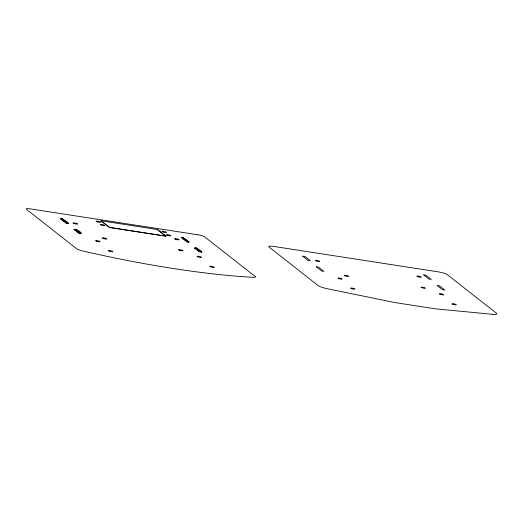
<?xml version="1.0" encoding="UTF-8"?>
<svg xmlns="http://www.w3.org/2000/svg" width="523" height="523" viewBox="0 0 523 523"><rect width="100%" height="100%" fill="white"/><g stroke="black" fill="none" stroke-linecap="round" stroke-linejoin="round"><path stroke-width="0.78" d="M66.016 222.961L60.622 218.758L61.099 218.666M196.713 248.229L201.956 251.975L201.329 252.027L201.76 251.89M75.05 229.362L73.978 229.349L78.862 232.996M157.201 229.479L165.902 236.18L109.457 227.433L100.985 220.784L157.416 229.525L165.889 236.167L109.457 227.433M199.06 251.458L194.628 248.02L195.465 247.987M74.972 229.349L74.024 229.427L78.927 233.016M194.7 248.105L199.511 251.648M100.985 220.784L109.542 227.433M188.718 242.038L182.978 237.534M195.622 248.007L194.818 248.131M182.207 237.377L181.056 237.37L186.724 241.639M181.468 237.259L187.227 241.803M188.162 241.999L189.234 242.005L183.292 237.625M188.6 242.038L187.999 241.972M188.751 242.097L188.241 242.005M201.263 252.021L200.636 251.942M67.82 223.38L68.585 223.334L67.748 223.373M181.612 237.265L182.547 237.435M61.041 218.614L60.413 218.732L66.271 223.053M61.126 218.621L61.727 218.751M201.237 252.066L200.721 251.955M61.211 218.634L61.557 218.719M195.439 247.941L196.033 248.072M67.591 223.393L67.264 223.301M74.972 229.309L76.247 229.59M195.622 247.961L195.948 248.052M201.813 251.857L197.073 248.353M199.021 251.465L199.956 251.785M75.064 229.322L75.56 229.453M61.59 218.686L62.093 218.784M79.816 233.258L81.307 233.343L76.214 229.623M80.026 233.336C83.66 233.918 77.79 229.845 75.815 229.512M187.75 241.966L187.247 241.848M196.112 248.046L196.805 248.216M66.231 223.086L67.101 223.308M62.074 218.817L62.485 218.882M196.38 248.144L196.707 248.19M66.833 223.21L66.408 223.144M187.397 241.848L186.966 241.77M79.47 233.18L78.96 233.075M200.034 251.811L199.694 251.753M62.407 218.902L68.513 223.249L62.492 218.928M79.228 233.114L78.875 233.049M196.792 248.255L197.223 248.353M66.421 223.105L66.068 223.033M302.745 256.139L307.864 260.258L310.355 260.761L305.242 256.643L302.745 256.139M316.323 266.795L321.442 270.914L323.933 271.417L318.821 267.299L316.323 266.795M423.669 274.837L428.788 278.955L431.279 279.459L426.167 275.34L423.669 274.837M437.241 285.48L442.36 289.598L444.851 290.108L439.738 285.989L437.241 285.48M492.516 314.29L435.907 308.897L394.773 302.542L327.49 288.774A9.656 1.641 12.2 0 1 318.2 285.643L268.992 247.033A7.335 1.249 12.2 0 1 273.725 246.425L438.248 271.862A7.335 1.249 12.2 0 1 447.224 274.588L496.432 313.199A9.656 1.641 12.2 0 1 492.516 314.29M197.825 234.781L30.001 208.834A5.59 0.954 12.2 0 0 26.392 209.292L77.312 249.255A9.355 1.595 12.2 0 0 84.151 251.328L84.458 251.373A223.628 38.061 12.2 0 0 251.72 277.236L251.981 277.275A9.355 1.595 12.2 0 0 255.59 276.817L204.67 236.86A5.59 0.954 12.2 0 0 197.825 234.781M338.577 278.569A2.203 0.373 12.2 0 0 342.14 279.119A2.203 0.373 12.2 0 0 339.407 278.099A2.203 0.373 12.2 0 0 338.577 278.569M351.306 288.559A2.203 0.373 12.2 0 0 354.869 289.108A2.203 0.373 12.2 0 0 352.129 288.081A2.203 0.373 12.2 0 0 351.306 288.559M440.033 294.259A2.203 0.373 12.2 0 0 443.596 294.809A2.203 0.373 12.2 0 0 440.863 293.782A2.203 0.373 12.2 0 0 440.033 294.259M452.761 304.242A2.203 0.373 12.2 0 0 456.324 304.791A2.203 0.373 12.2 0 0 453.585 303.771A2.203 0.373 12.2 0 0 452.761 304.242M344.977 275.817A2.203 0.373 12.2 0 0 348.54 276.366A2.203 0.373 12.2 0 0 345.808 275.346A2.203 0.373 12.2 0 0 344.977 275.817M421.76 287.689A2.203 0.373 12.2 0 0 425.317 288.238A2.203 0.373 12.2 0 0 422.584 287.212A2.203 0.373 12.2 0 0 421.76 287.689M316.095 260.931A2.203 0.373 12.2 0 0 319.658 261.48A2.203 0.373 12.2 0 0 316.925 260.454A2.203 0.373 12.2 0 0 316.095 260.931M417.55 276.615A2.203 0.373 12.2 0 0 421.113 277.164A2.203 0.373 12.2 0 0 418.38 276.137A2.203 0.373 12.2 0 0 417.55 276.615M175.493 239.246A2.347 0.399 12.2 0 0 179.108 239.711A2.347 0.399 12.2 0 0 175.859 238.619A2.347 0.399 12.2 0 0 175.493 239.246M74.037 223.563A2.347 0.399 12.2 0 0 77.652 224.027A2.347 0.399 12.2 0 0 74.403 222.935A2.347 0.399 12.2 0 0 74.037 223.563M96.52 241.208A2.347 0.399 12.2 0 0 100.135 241.665A2.347 0.399 12.2 0 0 96.886 240.58A2.347 0.399 12.2 0 0 96.52 241.208M197.975 256.891A2.347 0.399 12.2 0 0 201.59 257.355A2.347 0.399 12.2 0 0 198.341 256.263A2.347 0.399 12.2 0 0 197.975 256.891M162.895 231.957A2.347 0.399 12.2 0 0 166.51 232.415A2.347 0.399 12.2 0 0 163.261 231.329A2.347 0.399 12.2 0 0 162.895 231.957M167.138 235.285A2.347 0.399 12.2 0 0 170.753 235.749A2.347 0.399 12.2 0 0 167.504 234.657A2.347 0.399 12.2 0 0 167.138 235.285M97.088 221.778A2.347 0.399 12.2 0 0 100.697 222.242A2.347 0.399 12.2 0 0 97.455 221.151A2.347 0.399 12.2 0 0 97.088 221.778M101.325 225.112A2.347 0.399 12.2 0 0 104.94 225.57A2.347 0.399 12.2 0 0 101.697 224.485A2.347 0.399 12.2 0 0 101.325 225.112M210.704 266.88A2.347 0.399 12.2 0 0 214.312 267.338A2.347 0.399 12.2 0 0 211.07 266.253A2.347 0.399 12.2 0 0 210.704 266.88M109.248 251.19A2.347 0.399 12.2 0 0 112.857 251.655A2.347 0.399 12.2 0 0 109.614 250.563A2.347 0.399 12.2 0 0 109.248 251.19M103.175 238.495A2.347 0.399 12.2 0 0 106.79 238.952A2.347 0.399 12.2 0 0 103.541 237.867A2.347 0.399 12.2 0 0 103.175 238.495M179.441 250.282A2.347 0.399 12.2 0 0 183.057 250.746A2.347 0.399 12.2 0 0 179.807 249.654A2.347 0.399 12.2 0 0 179.441 250.282"/></g></svg>
